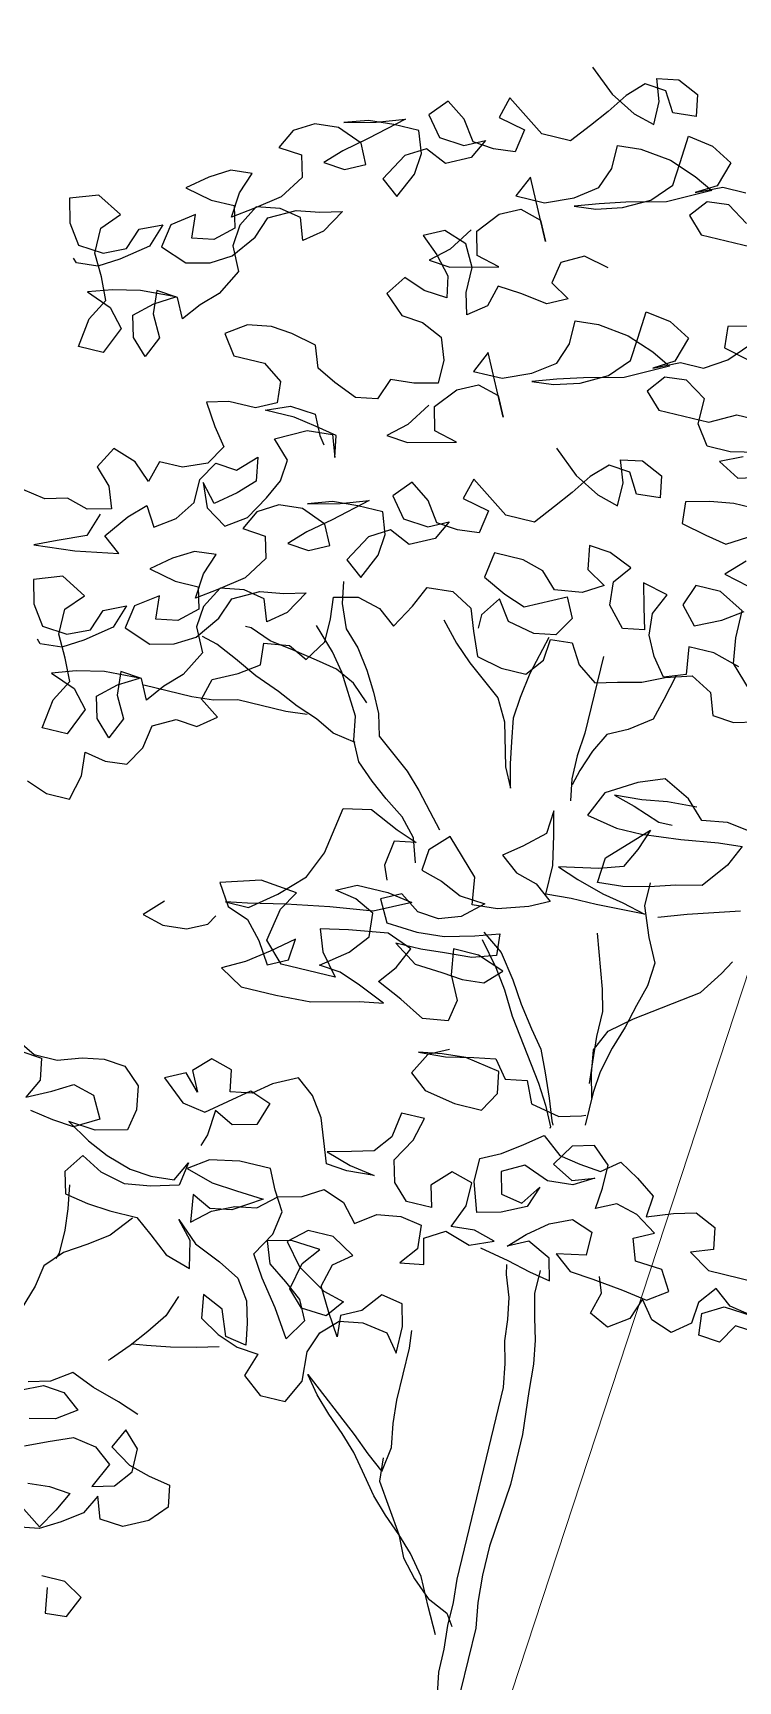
# Model space of a CAD drawing. Header units: inches. Extents: x 350994 to 353538, y 1581369 to 1583842.
# Drawn here: x 351538.862 to 351539.444, y 1583104.479 to 1583105.839 of the extents above; entities that cross this region are included whole.
import ezdxf

# ---------------------------------------------------------------- set-up
doc = ezdxf.new("R2010")
doc.units = ezdxf.units.IN
doc.header["$MEASUREMENT"] = 0
doc.linetypes.add('1', pattern=[0])
doc.layers.add('EP TF', color=5, linetype='Continuous')
doc.layers.add('TREE', color=81, linetype='1')
doc.styles.get("Standard").update_dxf_attribs({"font": 'arial.ttf'})
doc.linetypes.add('SILT_FENCE', pattern='A,0.5,-0.2,["EP",Standard,S=0.1,R=0,X=-0.1,Y=-0.05],-0.2', length=0.9)

# ---------------------------------------------------------------- blocks, each defined once
blk = doc.blocks.new('TREE_4')
at = {"color": 94}
for points in [[(-352.9, 8626.4), (-315.4, 8594.5), (-277.8, 8574.3), (-246, 8565.6), (-246, 8600.3), (-257.5, 8632.1), (-225.7, 8637.8), (-193.9, 8623.3), (-188.2, 8591.5), (-222.9, 8588.7), (-240.2, 8617.6), (-272, 8620.5), (-295.1, 8597.4), (-315.4, 8568.5), (-335.7, 8542.5), (-358.8, 8513.6), (-402.2, 8513.7), (-460, 8554.2), (-468.7, 8522.4), (-428.2, 8513.7), (-434, 8479), (-465.8, 8476.1), (-497.6, 8479), (-517.8, 8508), (-546.7, 8528.2), (-569.9, 8502.2), (-546.8, 8473.3), (-509.2, 8470.4), (-480.3, 8484.8), (-494.8, 8455.9), (-529.5, 8438.6), (-561.3, 8453.1), (-590.2, 8435.8), (-613.4, 8395.3), (-587.4, 8375), (-570, 8412.6), (-567.1, 8444.4), (-578.6, 8476.2), (-616.2, 8476.3), (-653.8, 8473.4), (-688.5, 8461.9), (-642.2, 8473.4), (-601.7, 8487.8), (-648, 8447.4), (-679.8, 8421.4), (-703, 8398.3), (-671.2, 8395.4), (-642.3, 8409.8), (-656.7, 8438.7), (-694.3, 8453.2), (-729, 8450.3), (-757.9, 8433), (-772.4, 8404.1), (-737.7, 8401.2), (-729, 8369.4), (-752.2, 8334.7), (-786.9, 8308.7), (-815.9, 8288.5), (-812.9, 8326.1), (-801.3, 8357.9), (-833.1, 8355), (-862.1, 8337.7), (-891, 8314.6), (-850.5, 8305.9), (-815.8, 8305.9), (-807.2, 8274.1), (-833.2, 8250.9), (-865, 8245.2), (-867.9, 8279.9), (-899.7, 8256.8), (-905.5, 8222.1), (-865.1, 8207.6), (-830.4, 8216.2), (-801.4, 8233.6), (-775.4, 8268.2), (-763.8, 8300), (-726.2, 8320.2), (-691.5, 8326), (-659.7, 8334.6), (-680, 8300), (-706, 8279.7), (-717.5, 8311.6), (-749.3, 8317.4), (-784, 8311.6), (-801.4, 8279.8), (-804.3, 8248), (-787, 8213.3), (-807.3, 8175.7), (-830.4, 8152.6), (-850.7, 8126.6), (-865.1, 8155.6), (-896.9, 8158.5), (-894.1, 8123.8), (-876.8, 8092), (-891.2, 8060.2), (-914.3, 8083.3), (-923, 8115.1), (-896.9, 8138.2), (-868, 8155.6), (-920.1, 8152.7), (-960.6, 8144.1), (-995.3, 8132.5), (-957.7, 8118.1), (-934.6, 8092), (-952, 8051.6), (-989.5, 8051.6), (-983.7, 8095), (-966.3, 8126.7), (-980.8, 8158.6), (-998.1, 8190.4), (-998.1, 8228), (-974.9, 8254), (-1012.5, 8274.2), (-1053, 8259.8), (-1044.3, 8225.1), (-1024.1, 8196.2), (-986.5, 8193.3), (-954.7, 8207.7), (-943.1, 8239.5), (-911.3, 8253.9), (-922.9, 8219.2), (-960.5, 8190.3), (-989.4, 8173), (-1021.2, 8170.2), (-1027, 8175.9)], [(-470, 8353), (-493.2, 8318.3), (-519.3, 8295.2), (-487.5, 8292.3), (-418, 8309.5), (-452.7, 8318.2), (-461.4, 8352.9), (-435.3, 8384.7), (-406.4, 8399.2), (-374.6, 8390.5), (-360.2, 8361.5), (-403.5, 8448.3), (-417.9, 8416.5), (-374.6, 8416.5), (-334.1, 8433.8), (-302.3, 8456.9), (-290.7, 8488.7), (-290.6, 8523.4), (-255.9, 8526.2), (-209.7, 8520.4), (-169.2, 8505.9), (-140.3, 8491.4), (-201.1, 8459.7), (-258.9, 8445.3), (-296.5, 8433.8), (-331.2, 8422.2), (-299.4, 8425.1), (-261.8, 8436.6), (-224.2, 8456.8), (-198.1, 8485.7), (-195.2, 8520.4), (-192.3, 8560.9), (-154.7, 8555.1), (-122.9, 8537.7), (-134.5, 8500.1), (-163.5, 8482.8), (-125.8, 8500.1), (-91.2, 8500.1)], [(-79.6, 8456.7), (-111.4, 8477), (-143.2, 8474.1), (-163.5, 8448.1), (-140.4, 8424.9), (-65.2, 8424.9)], [(-36.4, 8312.1), (-71.1, 8303.4), (-68.2, 8271.6), (-30.7, 8262.9)], [(-261.6, 8345.6), (-299.2, 8354.3), (-331, 8337), (-336.9, 8305.2), (-308, 8287.8), (-336.9, 8273.4), (-377.4, 8279.2), (-412, 8282.1), (-420.7, 8250.3), (-446.8, 8230.1), (-455.4, 8261.9), (-455.4, 8299.5), (-472.7, 8331.3), (-507.4, 8342.9), (-536.3, 8328.5), (-510.3, 8305.3), (-487.2, 8279.3), (-481.5, 8247.5), (-516.2, 8250.4), (-548, 8262), (-568.2, 8233.1), (-539.3, 8207.1), (-507.5, 8204.1), (-475.7, 8189.7), (-464.2, 8157.8), (-464.2, 8123.2), (-498.9, 8114.5), (-533.6, 8111.7), (-545.2, 8079.9), (-577, 8074.1), (-611.7, 8088.6), (-640.6, 8103.1), (-652.2, 8134.9), (-689.7, 8143.6), (-721.5, 8146.5), (-756.2, 8140.8), (-785.2, 8120.6), (-765, 8091.6), (-718.7, 8091.6), (-689.8, 8071.3), (-686.9, 8039.5), (-715.9, 8025.1), (-756.3, 8025.1), (-788.2, 8016.5), (-767.9, 7984.6), (-747.7, 7958.6), (-765.1, 7929.7), (-799.8, 7915.3), (-834.5, 7915.3), (-843.2, 7883.5), (-869.2, 7906.7), (-903.9, 7918.3), (-921.3, 7886.5), (-898.2, 7863.3), (-886.6, 7831.5), (-921.3, 7822.9), (-953.1, 7831.6), (-984.9, 7822.9), (-1019.6, 7828.7)], [(-913, 7415.2), (-881.2, 7403.6), (-846.5, 7403.6), (-837.8, 7441.1), (-840.7, 7475.8), (-808.9, 7470), (-777.1, 7472.9), (-759.7, 7501.8), (-753.9, 7536.5), (-722.1, 7553.8), (-690.3, 7550.9), (-664.2, 7571.1), (-693.1, 7591.4), (-684.4, 7623.2), (-649.7, 7640.5), (-620.8, 7660.7), (-623.6, 7692.5), (-586.1, 7698.2), (-557.2, 7683.8), (-536.9, 7715.5), (-536.9, 7750.2), (-539.7, 7782), (-505, 7790.7), (-470.3, 7782), (-444.3, 7761.7), (-424.1, 7796.4), (-409.6, 7828.2), (-372, 7831), (-340.2, 7813.7), (-328.7, 7781.9), (-314.2, 7747.1), (-276.7, 7738.4), (-239.1, 7738.4), (-218.8, 7764.4), (-215.9, 7796.2), (-184.1, 7799.1), (-166.8, 7770.1), (-137.9, 7749.9), (-106, 7758.5), (-71.3, 7767.2), (-39.5, 7781.6), (-1.9, 7793.1), (29.9, 7775.7), (41.4, 7743.9), (73.2, 7741), (105, 7749.7)], [(84.8, 7793), (53, 7824.9), (47.3, 7862.5), (47.3, 7902.9), (9.8, 7923.2), (-27.8, 7923.3), (-39.4, 7891.5), (-16.3, 7865.4), (21.3, 7882.7), (50.2, 7902.9)], [(61.7, 7822), (21.2, 7833.6), (-16.3, 7833.6), (-10.6, 7793.1), (-42.4, 7781.6), (-62.6, 7807.6), (-77.1, 7836.6), (-79.9, 7868.4), (-65.4, 7900.2), (-103, 7908.9), (-94.4, 7874.2), (-85.7, 7842.3), (-117.5, 7836.6), (-143.5, 7865.5), (-146.4, 7900.2), (-126.1, 7926.2), (-160.8, 7940.7), (-192.6, 7943.6), (-186.9, 7908.9), (-158, 7891.6), (-186.9, 7874.2), (-227.4, 7868.5), (-250.5, 7891.7), (-282.3, 7900.4), (-325.7, 7900.4), (-331.5, 7862.8), (-296.8, 7845.4), (-265, 7833.8), (-207.1, 7862.7), (-192.7, 7833.8), (-210.1, 7804.9), (-241.9, 7799.1), (-282.4, 7807.8), (-302.6, 7836.8), (-322.8, 7807.9), (-322.9, 7787.6)], [(-470, 8088.5), (-493.2, 8053.8), (-519.3, 8030.7), (-487.5, 8027.8), (-418, 8045), (-452.7, 8053.8), (-461.4, 8088.5), (-435.3, 8120.2), (-406.4, 8134.7), (-374.6, 8126), (-360.2, 8097), (-403.5, 8183.8), (-417.9, 8152), (-374.6, 8152), (-334.1, 8169.3), (-302.3, 8192.4), (-290.7, 8224.2), (-290.6, 8258.9), (-255.9, 8261.7), (-209.7, 8255.9), (-169.2, 8241.4), (-140.3, 8226.9), (-201.1, 8195.2), (-258.9, 8180.8), (-296.5, 8169.3), (-331.2, 8157.7), (-299.4, 8160.6), (-261.8, 8172.1), (-224.2, 8192.3), (-198.1, 8221.2), (-195.2, 8255.9), (-192.3, 8296.4), (-154.7, 8290.6), (-122.9, 8273.2), (-134.5, 8235.6), (-163.5, 8218.3), (-125.8, 8235.6), (-91.2, 8235.6), (-59.3, 8255.8), (-33.3, 8284.7)], [(15.7, 8134.3), (-24.8, 8125.6), (-59.4, 8125.7), (-79.7, 8154.6), (-79.6, 8192.2), (-111.4, 8212.5), (-143.2, 8209.6), (-163.5, 8183.6), (-140.4, 8160.4), (-65.2, 8160.4), (-27.6, 8180.6), (18.7, 8180.5)], [(-4.5, 8122.7), (-36.3, 8108.3), (-4.5, 8090.9), (27.3, 8099.6)], [(35.9, 8053.3), (-1.7, 8053.3), (-36.4, 8047.6), (-71.1, 8038.9), (-68.2, 8007.1), (-30.7, 7998.4), (1.1, 7992.6), (30.1, 8009.9)], [(35.8, 7975.2), (9.8, 7949.2), (47.4, 7940.5)], [(-273.5, 8070.9), (-235.9, 8039.1), (-198.3, 8018.8), (-166.5, 8010.1), (-166.5, 8044.8), (-178, 8076.6), (-146.2, 8082.4), (-114.4, 8067.9), (-108.7, 8036.1), (-143.4, 8033.2), (-160.7, 8062.2), (-192.5, 8065.1), (-215.7, 8042), (-235.9, 8013.1), (-256.2, 7987.1), (-279.3, 7958.2), (-322.7, 7958.2), (-380.5, 7998.7), (-389.2, 7967), (-348.7, 7958.2), (-354.5, 7923.6), (-386.4, 7920.7), (-418.2, 7923.6), (-438.4, 7952.5), (-467.3, 7972.8), (-490.4, 7946.8), (-467.3, 7917.9), (-429.7, 7914.9), (-400.8, 7929.4), (-415.3, 7900.5), (-450, 7883.2), (-481.8, 7897.6), (-510.7, 7880.3), (-533.9, 7839.9), (-507.9, 7819.6), (-490.5, 7857.2), (-487.6, 7889), (-499.1, 7920.8), (-536.7, 7920.8), (-574.3, 7918), (-609, 7906.4), (-562.7, 7918), (-522.2, 7932.4), (-568.5, 7891.9), (-600.4, 7866), (-623.5, 7842.8), (-591.7, 7839.9), (-562.8, 7854.4), (-577.2, 7883.3), (-614.8, 7897.8), (-649.5, 7894.9), (-678.4, 7877.6), (-692.9, 7848.7), (-658.2, 7845.8), (-649.6, 7814), (-672.7, 7779.3), (-707.4, 7753.3), (-736.4, 7733.1), (-733.4, 7770.7), (-721.9, 7802.5), (-753.7, 7799.6), (-782.6, 7782.3), (-811.5, 7759.2), (-771.1, 7750.5), (-736.4, 7750.4), (-727.7, 7718.6), (-753.8, 7695.5), (-785.6, 7689.8), (-788.4, 7724.4), (-820.3, 7701.3), (-826.1, 7666.7), (-785.6, 7652.2), (-750.9, 7660.8), (-722, 7678.1), (-695.9, 7712.8), (-684.3, 7744.6), (-646.7, 7764.8), (-612, 7770.5), (-580.2, 7779.2), (-600.5, 7744.5), (-626.5, 7724.3), (-638, 7756.1), (-669.8, 7761.9), (-704.5, 7756.2), (-721.9, 7724.4), (-724.8, 7692.6), (-707.5, 7657.9), (-727.8, 7620.3), (-751, 7597.2), (-771.2, 7571.2), (-785.6, 7600.1), (-817.4, 7603), (-814.6, 7568.3), (-797.3, 7536.5), (-811.8, 7504.7), (-834.9, 7527.9), (-843.5, 7559.7), (-817.5, 7582.8), (-788.5, 7600.1), (-840.6, 7597.3), (-881.1, 7588.6), (-915.8, 7577.1), (-878.2, 7562.6), (-855.1, 7536.6), (-872.5, 7496.1), (-910.1, 7496.1), (-904.2, 7539.5), (-886.9, 7571.3), (-901.3, 7603.1), (-918.6, 7634.9), (-918.6, 7672.5), (-895.4, 7698.5), (-933, 7718.8), (-973.5, 7704.4), (-964.8, 7669.7), (-944.6, 7640.7), (-907, 7637.8), (-875.2, 7652.2), (-863.6, 7684), (-831.8, 7698.5), (-843.4, 7663.8), (-881, 7634.9), (-910, 7617.6), (-941.8, 7614.7), (-947.5, 7620.5)], [(-901.1, 7820), (-912.7, 7785.3), (-953.2, 7768), (-985, 7753.5), (-924.3, 7759.3), (-860.7, 7770.8), (-886.7, 7791), (-860.6, 7825.7), (-837.5, 7848.8), (-820.1, 7819.9), (-791.2, 7840.1), (-770.9, 7869), (-770.9, 7903.7), (-753.5, 7932.6), (-721.7, 7929.7), (-695.7, 7955.7), (-689.9, 7921), (-713.1, 7897.9), (-742, 7874.8), (-765.1, 7900.8), (-750.7, 7866.1), (-718.9, 7845.8), (-690, 7866), (-669.7, 7900.7), (-655.2, 7929.6), (-652.3, 7961.4), (-678.3, 7987.5), (-634.9, 8010.5), (-597.3, 8013.4), (-585.8, 7981.6), (-591.6, 8013.4), (-623.4, 8019.2), (-658, 8025), (-701.4, 8025.1), (-666.7, 8039.5), (-629.1, 8036.6), (-614.7, 8007.6), (-606, 7996.1)], [(-531, 7808.1), (-525.3, 7776.3), (-510.8, 7741.5), (-487.7, 7718.4), (-467.5, 7689.5), (-450.2, 7660.5), (-435.8, 7631.6), (-427.1, 7599.8), (-375.1, 7559.3), (-352, 7536.1), (-328.9, 7510.1), (-308.7, 7486.9)], [(-374.9, 7787.7), (-348.9, 7758.7), (-322.9, 7735.6), (-270.9, 7695.1), (-253.6, 7663.2), (-236.3, 7599.6), (-221.9, 7570.7), (-230.5, 7605.4), (-236.3, 7637.2), (-242, 7671.9), (-239.1, 7703.7), (-233.3, 7741.3), (-218.8, 7799.1)], [(-134.9, 7790.4), (-135, 7674.7), (-138, 7640), (-138, 7605.3), (-132.2, 7573.5)], [(-25.1, 7787.4), (-33.8, 7749.8), (-42.5, 7718), (-74.3, 7694.9), (-103.2, 7680.5), (-117.7, 7651.6), (-129.3, 7619.8), (-135.1, 7596.6)], [(-331.9, 7432), (-343.4, 7466.7), (-366.5, 7492.8), (-395.4, 7513), (-421.4, 7533.3), (-447.4, 7556.4), (-461.8, 7585.4), (-467.6, 7620.1), (-502.2, 7677.9), (-522.4, 7704), (-554.2, 7735.8)], [(-456, 7643.2), (-482, 7666.3), (-510.9, 7680.8), (-542.7, 7686.6), (-577.4, 7692.5), (-615, 7698.3), (-646.8, 7709.9), (-655.4, 7709.9)], [(-458.9, 7582.5), (-493.6, 7588.3), (-522.5, 7602.8), (-554.3, 7614.4), (-586.1, 7628.9), (-623.7, 7643.3), (-658.4, 7660.7), (-690.2, 7675.2), (-713.3, 7681)], [(32.4, 7437.5), (72.9, 7451.9), (148.1, 7474.9)], [(139.6, 7590.6), (99.1, 7596.4), (61.5, 7590.7), (35.5, 7616.7), (-5, 7637), (-42.6, 7622.6), (-86, 7596.6), (-103.3, 7559), (-57.1, 7550.3), (-19.5, 7550.3), (38.3, 7556), (93.3, 7564.6), (128, 7567.5), (113.5, 7535.7), (84.5, 7498.1), (46.9, 7489.5), (9.3, 7478), (-28.2, 7469.3), (-65.8, 7466.5), (-62.9, 7504), (-7.9, 7558.9), (-19.5, 7527.1), (-34, 7498.2), (-68.7, 7486.7), (-126.5, 7475.2), (-94.8, 7463.6), (-54.3, 7452), (-22.5, 7446.2), (12.2, 7437.5), (-60.1, 7434.7), (-97.7, 7434.7), (-135.3, 7431.8), (-135.2, 7475.2), (-143.9, 7518.6), (-152.5, 7553.3), (-155.4, 7518.6), (-184.4, 7492.6), (-210.4, 7472.4), (-184.4, 7452.1), (-152.6, 7443.4), (-126.6, 7423.1), (-155.5, 7408.7), (-198.9, 7394.3), (-236.5, 7391.4), (-242.2, 7431.9), (-291.3, 7481.1), (-317.4, 7455.1), (-320.3, 7423.3), (-288.5, 7414.6), (-256.7, 7400.1), (-219.1, 7397.2), (-248.1, 7371.2), (-279.9, 7359.7), (-311.7, 7362.6), (-340.6, 7382.9), (-369.5, 7368.4), (-352.2, 7336.6), (-305.9, 7333.7), (-265.5, 7336.5), (-222.1, 7348.1), (-187.4, 7359.6), (-184.5, 7327.8), (-219.2, 7316.3), (-259.7, 7313.4), (-294.4, 7310.5), (-332, 7310.6), (-297.3, 7287.4), (-256.8, 7284.5), (-225, 7281.6), (-193.2, 7284.4), (-170.1, 7307.5), (-210.5, 7322), (-248.1, 7322.1), (-242.4, 7284.5), (-225.1, 7249.8), (-230.9, 7218), (-268.5, 7212.2), (-306, 7232.5), (-343.6, 7249.9), (-323.3, 7275.9), (-308.9, 7307.7), (-346.4, 7322.2), (-404.3, 7313.5), (-444.7, 7304.9), (-433.2, 7273.1), (-407.2, 7241.3), (-488.2, 7241.3), (-517.1, 7270.3), (-508.3, 7319.4), (-491, 7348.3), (-545.9, 7354.1), (-603.7, 7336.8), (-583.5, 7305), (-551.7, 7293.4), (-528.6, 7267.4), (-508.4, 7235.6), (-479.5, 7250), (-476.6, 7281.8), (-508.4, 7255.8), (-540.2, 7232.7), (-572, 7215.4), (-537.4, 7195.1), (-485.3, 7195.1), (-433.3, 7197.9), (-363.9, 7215.2), (-329.2, 7220.9), (-369.6, 7238.3), (-401.4, 7249.9), (-433.2, 7252.8), (-395.6, 7281.7), (-372.5, 7310.6), (-375.3, 7345.3), (-404.2, 7359.8), (-436, 7365.6), (-407.1, 7380), (-360.8, 7380), (-323.2, 7374.2), (-375.3, 7348.2), (-438.9, 7339.6), (-502.5, 7328.1), (-557.5, 7316.6), (-589.3, 7310.8), (-554.6, 7310.8), (-517, 7339.7), (-482.3, 7374.3), (-464.9, 7414.8), (-453.3, 7484.2), (-412.8, 7492.8), (-369.4, 7472.5), (-337.6, 7460.9), (-369.4, 7455.2), (-375.2, 7417.6), (-366.6, 7397.3)], [(-537, 7605.7), (-568.8, 7602.8), (-641.1, 7602.9), (-675.8, 7594.2), (-707.6, 7591.4), (-779.9, 7591.4)], [(49.9, 7608), (6.6, 7605.2), (-31, 7599.4), (-71.5, 7596.6), (-39.7, 7587.9), (0.8, 7573.4), (21, 7573.4)], [(9.4, 7483.7), (9.3, 7449), (26.6, 7405.7), (43.9, 7370.9), (41, 7336.3), (32.3, 7304.5), (23.6, 7269.8), (12, 7235.1), (3.3, 7197.5), (0.4, 7165.7), (0.3, 7116.6)], [(-48.6, 7394.2), (-22.6, 7316.1), (-14, 7284.3), (-14, 7246.7), (-11.1, 7209.1), (-8.3, 7177.3)], [(0.4, 7157), (-8.3, 7191.7), (-14, 7226.4), (0.5, 7258.2), (32.3, 7284.2), (119.1, 7344.9), (142.3, 7379.5), (153.8, 7399.8)], [(-210.5, 7356.7), (-178.7, 7333.6), (-152.7, 7298.8), (-132.5, 7267), (-109.4, 7235.2), (-89.2, 7209.2), (-74.8, 7177.3), (-60.3, 7142.6), (-48.8, 7110.8), (-45.9, 7105)], [(-210.5, 7345.2), (-181.6, 7310.4), (-161.4, 7281.5), (-141.2, 7246.8), (-80.6, 7160), (-63.3, 7131.1), (-48.8, 7102.1), (-48.8, 7099.3)], [(-676.1, 7290.7), (-702.1, 7264.7), (-670.3, 7256), (-635.6, 7258.8), (-606.7, 7273.2), (-598, 7287.7)], [(-219.3, 7177.5), (-248.3, 7163), (-265.6, 7131.3), (-239.6, 7111), (-193.4, 7102.3), (-152.9, 7102.2), (-135.5, 7131.1), (-141.3, 7162.9), (-193.3, 7171.7), (-228, 7168.8), (-262.7, 7163.1), (-222.2, 7165.9), (-181.8, 7174.5), (-149.9, 7180.3), (-129.7, 7154.3), (-97.9, 7160), (-83.5, 7128.2), (-40.1, 7119.5), (-8.3, 7128.1), (-2.5, 7131)], [(-829.5, 7027.7), (-797.7, 7024.8), (-792, 6993), (-806.5, 6964.1), (-771.8, 6981.4), (-742.8, 6998.7), (-711, 6990), (-693.7, 6958.2), (-728.4, 6938), (-760.2, 6940.9), (-794.9, 6946.7)], [(-838.2, 7042.1), (-809.3, 7027.7), (-774.6, 7027.6), (-739.9, 7039.2), (-708.1, 7044.9), (-676.3, 7042), (-650.3, 7018.8), (-644.5, 6984.1), (-650.3, 6952.3), (-696.6, 6940.8), (-737.1, 6943.8), (-702.4, 6923.5), (-670.6, 6909), (-633.1, 6897.4), (-601.2, 6894.5), (-566.6, 6897.3), (-552.1, 6926.2), (-557.9, 6891.5), (-598.4, 6880), (-636, 6874.3), (-673.5, 6883), (-705.3, 6900.4), (-725.6, 6871.5), (-717, 6839.6), (-682.3, 6833.8), (-647.6, 6830.9), (-607.1, 6830.9), (-581.1, 6810.6), (-552.2, 6787.5), (-514.6, 6775.9), (-523.3, 6816.3), (-546.4, 6842.4), (-514.6, 6813.4), (-474.1, 6796.1), (-442.3, 6778.7), (-422.1, 6749.7), (-413.5, 6717.9), (-407.7, 6686.1), (-439.5, 6691.9), (-453.9, 6729.5), (-485.7, 6744), (-480, 6709.3), (-451.1, 6691.9), (-419.3, 6680.4), (-387.5, 6677.4), (-399.1, 6642.7), (-370.2, 6619.6), (-332.6, 6619.6), (-315.2, 6654.2), (-318.1, 6697.6), (-306.5, 6729.4), (-283.3, 6752.5), (-248.6, 6758.3), (-211.1, 6752.4), (-190.8, 6726.4), (-190.8, 6766.9), (-199.4, 6798.7), (-231.2, 6804.5), (-254.4, 6775.6), (-283.3, 6761.2), (-280.5, 6729.4), (-300.7, 6761.2), (-320.9, 6795.9), (-312.2, 6830.6), (-286.1, 6850.8), (-320.8, 6871.1), (-358.4, 6871.1), (-384.4, 6848), (-358.5, 6816.2), (-315.1, 6790.1), (-283.3, 6781.4), (-303.6, 6755.4), (-341.2, 6758.3), (-364.3, 6781.5), (-355.6, 6822), (-335.3, 6848), (-378.7, 6850.9), (-413.4, 6842.3), (-401.8, 6810.4), (-372.9, 6790.2), (-346.9, 6769.9), (-332.5, 6741), (-352.8, 6709.2), (-378.8, 6749.7), (-407.6, 6787.3), (-427.8, 6819.1), (-407.6, 6853.8), (-401.8, 6888.5), (-419.1, 6917.4), (-433.5, 6946.4), (-479.8, 6946.4), (-523.1, 6937.8), (-552.1, 6917.6), (-511.6, 6906), (-474, 6903), (-433.5, 6900.1), (-474.1, 6874.1), (-505.9, 6868.4), (-534.8, 6882.8), (-529, 6842.4), (-503, 6865.5), (-471.2, 6879.9), (-439.3, 6885.7), (-413.3, 6908.8), (-378.6, 6917.4), (-349.7, 6934.7), (-317.9, 6923.1), (-294.8, 6897.1), (-265.8, 6917.3), (-231.1, 6923), (-199.3, 6917.2), (-196.5, 6882.5), (-216.7, 6856.5), (-182, 6862.3), (-190.7, 6899.9), (-161.8, 6917.2), (-124.2, 6905.6), (-89.5, 6920), (-121.3, 6928.7), (-156, 6925.9), (-141.5, 6960.6), (-141.4, 6995.2), (-173.2, 7004), (-199.3, 6978), (-190.6, 6946.1), (-228.2, 6946.2), (-251.3, 6969.3), (-260, 7001.1), (-239.7, 7035.8), (-231, 7070.5), (-265.7, 7070.5), (-271.5, 7033), (-291.8, 7007), (-323.6, 6998.3), (-358.3, 6989.7), (-320.7, 6978.1), (-283.1, 6972.2), (-323.6, 6969.4), (-355.4, 6972.3), (-378.5, 7035.9), (-398.7, 7064.9), (-424.7, 7085.1), (-459.4, 7067.8), (-485.5, 7047.6), (-517.3, 7041.9), (-523, 7073.7), (-554.8, 7082.4), (-578, 7059.3), (-563.5, 7030.3), (-586.6, 7053.5), (-615.6, 7039.1), (-580.9, 7010.1), (-546.2, 7004.3), (-488.3, 7050.5), (-456.6, 7038.9), (-468.1, 7004.2), (-502.9, 6995.6), (-531.8, 7010.1), (-534.7, 6972.5), (-540.5, 6955.1)], [(-106.8, 6905.6), (-63.5, 6896.9), (-28.8, 6888.2), (3, 6882.4), (-5.6, 6914.2), (-40.3, 6931.5), (-69.2, 6917.1), (-46.1, 6940.2), (-17.1, 6963.3), (14.7, 6977.8), (46.5, 6966.2), (46.4, 6931.5), (3.1, 6922.8), (29.1, 6902.6), (63.8, 6899.6), (110, 6893.8), (147.6, 6888), (176.5, 6908.2), (159.2, 6937.1), (118.7, 6940.1), (107.2, 6971.9), (136.1, 6986.3), (104.3, 7006.6), (72.5, 7015.3), (43.6, 7000.9), (46.5, 7032.7), (46.6, 7067.4), (20.6, 7090.5), (-11.3, 7081.9), (-31.5, 7050.1), (0.3, 7032.7), (32.1, 7044.2), (3.2, 7026.9), (-34.4, 7024.1), (-72, 7038.6), (-103.8, 7021.2), (-95.2, 6989.4), (-63.4, 6983.6), (-43.1, 7012.5), (-54.7, 6980.7), (-89.4, 6963.4), (-124.1, 6954.8), (-138.5, 6998.1), (-138.5, 7032.8), (-109.6, 7047.3), (-80.7, 7067.5), (-54.6, 7087.7), (-25.7, 7064.5), (6.1, 7058.7), (37.9, 7055.8), (63.9, 7076), (92.8, 7058.6), (121.7, 7038.4), (118.8, 7006.6), (156.4, 7021), (188.2, 7029.6), (220, 7015.2), (225.7, 6983.3), (193.9, 6971.8), (225.7, 6951.5), (298, 6951.5)], [(318.2, 6879.2), (283.5, 6882.1), (266.1, 6853.2), (234.3, 6856.1), (231.4, 6887.9), (260.4, 6905.3), (303.7, 6902.3), (269, 6908.1), (243, 6928.4), (222.8, 6902.4), (219.9, 6870.6), (193.8, 6850.4), (162, 6862), (141.8, 6888), (130.2, 6856.2), (101.3, 6836), (72.4, 6850.5), (81.1, 6882.3), (72.4, 6905.4)], [(13.8, 6015), (13.8, 6055.4), (-0.6, 6090.1), (-9.2, 6185.6), (-9.2, 6220.3), (-14.9, 6255), (-20.7, 6286.8), (-20.6, 6321.5), (-23.5, 6356.2), (-23.5, 6390.9), (-26.3, 6425.6), (-26, 6714.7), (-31.8, 6749.4), (-40.4, 6781.2), (-43.3, 6813), (-49.1, 6844.8), (-60.6, 6876.6), (-63.5, 6891.1)], [(-14.3, 6893.9), (-14.3, 6859.2), (-5.7, 6824.5), (2.9, 6792.7), (8.7, 6758), (11.5, 6717.5), (17.3, 6653.9), (17.2, 6578.8), (8.4, 6483.4), (8.4, 6440), (11.3, 6399.5), (17, 6361.9), (16.9, 6220.2), (34.1, 6124.8), (37, 6093), (42.7, 6058.3), (48.5, 6026.5), (60, 6000.5)], [(-714, 6854.1), (-708.3, 6819.4), (-705.4, 6787.6), (-705.5, 6752.9), (-708.4, 6744.2)], [(-612.9, 6828), (-638.9, 6796.2), (-667.9, 6776), (-699.7, 6755.8), (-722.8, 6729.8), (-728.6, 6698), (-740.2, 6660.4), (-746.1, 6628.6), (-757.7, 6582.4)], [(-38, 6338.8), (-58.2, 6376.4), (-78.4, 6416.9), (-101.5, 6445.9), (-124.6, 6469), (-150.6, 6492.2), (-173.7, 6515.3), (-193.9, 6541.4), (-217, 6570.3), (-240.1, 6593.4), (-266.1, 6616.6), (-289.2, 6639.8), (-309.4, 6665.8), (-222.8, 6596.3), (-196.8, 6573.2), (-170.8, 6552.9), (-164.9, 6590.5), (-170.7, 6625.2), (-173.6, 6659.9), (-173.5, 6738), (-176.3, 6764)], [(-520.4, 6732.5), (-532, 6700.7), (-552.3, 6671.8), (-572.6, 6645.8), (-595.7, 6619.8), (-598.6, 6616.9)], [(-538, 6550.4), (-569.7, 6561.9), (-610.2, 6573.5), (-644.9, 6588), (-673.8, 6567.8), (-705.6, 6559.2)], [(-714.3, 6544.7), (-682.5, 6559.2), (-650.7, 6556.2), (-624.7, 6536), (-653.6, 6515.8), (-691.2, 6507.1)], [(-688.4, 6466.6), (-656.6, 6481.1), (-621.9, 6495.5), (-587.2, 6489.7), (-561.2, 6469.4), (-578.5, 6431.8), (-546.7, 6440.5), (-526.5, 6466.5), (-526.4, 6501.2), (-549.5, 6524.3), (-564, 6495.4), (-532.2, 6475.2), (-500.4, 6466.5), (-468.6, 6460.7), (-462.9, 6428.8), (-486, 6402.8), (-520.8, 6385.5), (-555.5, 6388.5), (-567, 6420.3), (-581.5, 6391.4), (-610.4, 6371.2), (-639.3, 6353.8), (-674, 6348.1)], [(-671.1, 6414.6), (-639.3, 6417.4), (-607.5, 6414.5), (-622, 6385.6), (-639.3, 6356.7), (-676.9, 6382.8)], [(-445.3, 6674.6), (-477.1, 6665.9), (-514.7, 6657.3), (-549.4, 6651.6), (-569.7, 6648.7)], [(-173.6, 6573.1), (-170.8, 6538.5), (-124.6, 6469), (-110.1, 6437.2), (-87, 6411.2), (-61, 6388), (-29.2, 6373.5), (-17.7, 6356.2)], [(-607.6, 6272.9), (-601.9, 6235.3), (-570, 6238.1), (-555.6, 6269.9), (-584.5, 6287.3), (-619.2, 6287.3)]]:
    blk.add_lwpolyline(points, dxfattribs=at)

msp = doc.modelspace()

# ---------------------------------------------------------------- linework, layer by layer
at = {"layer": 'EP TF', "color": 252, "linetype": 'SILT_FENCE', "lineweight": 5, "ltscale": 6, "elevation": 113.0439}
msp.add_lwpolyline([(351445.0663, 1582827.5301), (351461.8848, 1582877.5618), (351478.8402, 1582928.4087), (351495.2813, 1582976.3785), (351513.1313, 1583028.2334), (351530.907, 1583079.0506), (351553.178, 1583146.8474), (351559.8182, 1583166.6338), (351568.7887, 1583193.1044), (351576.5053, 1583216.7514), (351588.9681, 1583253.1169), (351608.7172, 1583313.2153), (351618.4364, 1583343.1369), (351695.2585, 1583575.0259)], dxfattribs=at)

# ---------------------------------------------------------------- block references
at = {"layer": 'TREE', "lineweight": 5, "xscale": 0.0005632341247466223, "yscale": 0.0005632341529917539, "zscale": 0.0005632341444477617, "rotation": 346.4411541233163}
msp.add_blockref('TREE_4', (351538.3779, 1583101.0412), dxfattribs=at)

doc.saveas('drawing.dxf')
